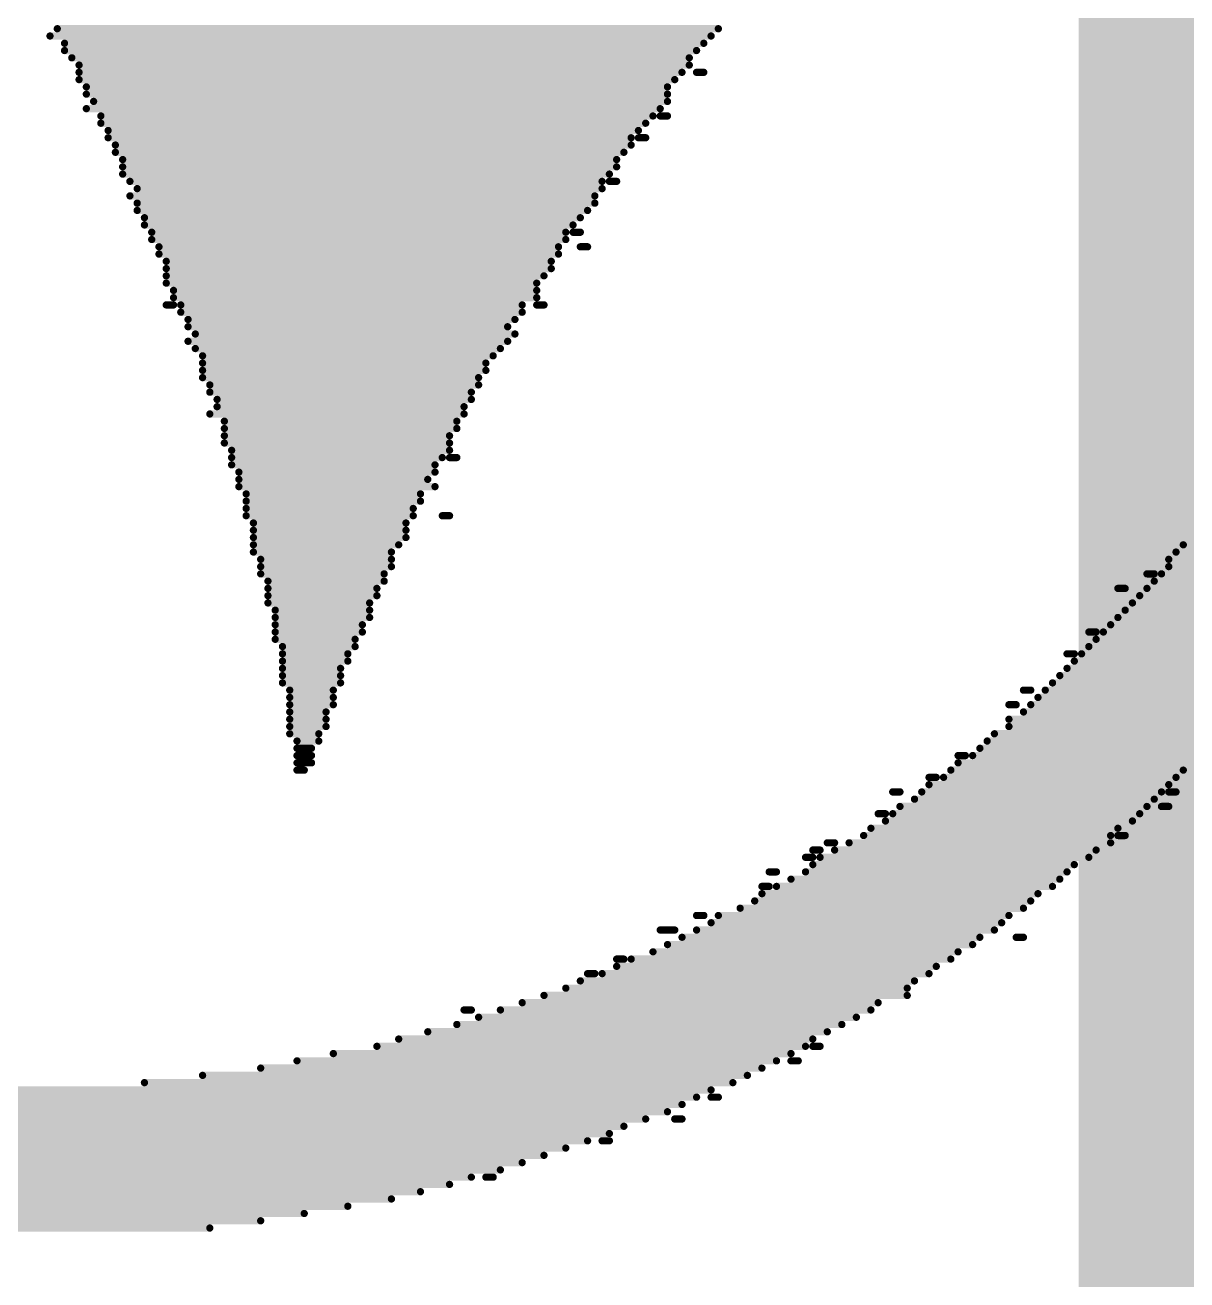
# Model space of a CAD drawing. Header units: inches. Extents: x -5 to 433, y -20 to 71.
# Drawn here: x 20.422 to 24.484, y 48.441 to 52.826 of the extents above; entities that cross this region are included whole.
import ezdxf

# ---------------------------------------------------------------- set-up
doc = ezdxf.new("R2010")
doc.units = ezdxf.units.IN
doc.layers.add('Bottom Overlay', color=54, linetype='Continuous')
doc.layers.add('Top Layer', color=1, linetype='Continuous')

msp = doc.modelspace()

# ---------------------------------------------------------------- hatches: boundary and pattern name
at = {"layer": 'Top Layer'}
for points in [[(24.1554, 38.5064), (29.1842, 38.5064), (29.1842, 54.4576), (24.1554, 54.4576)], [(24.1059, 10.3124), (26.7462, 10.3124), (26.7462, 54.0655), (24.1059, 54.0655)]]:
    msp.add_hatch(color=1, dxfattribs=at).paths.add_polyline_path(points)

# ---------------------------------------------------------------- linework, layer by layer
at = {"layer": 'Bottom Overlay', "const_width": 0.0254}
for points in [[(20.5092, 52.7876), (22.8206, 52.7876)], [(20.5346, 52.813), (22.846, 52.813)], [(20.56, 52.7622), (22.7952, 52.7622)], [(20.56, 52.7368), (22.7698, 52.7368)], [(20.5854, 52.7114), (22.7444, 52.7114)], [(20.6108, 52.686), (22.7444, 52.686)], [(20.6108, 52.6606), (22.719, 52.6606)], [(22.7698, 52.6606), (22.7952, 52.6606)], [(20.6108, 52.6352), (22.6936, 52.6352)], [(20.6362, 52.6098), (22.6682, 52.6098)], [(20.6362, 52.5844), (22.6682, 52.5844)], [(20.6362, 52.5336), (22.6428, 52.5336)], [(20.6616, 52.559), (22.6682, 52.559)], [(20.687, 52.5082), (22.6174, 52.5082)], [(20.687, 52.4828), (22.592, 52.4828)], [(22.6428, 52.5082), (22.6682, 52.5082)], [(20.7124, 52.4574), (22.5666, 52.4574)], [(20.7124, 52.432), (22.5412, 52.432)], [(22.5666, 52.432), (22.592, 52.432)], [(20.7378, 52.4066), (22.5412, 52.4066)], [(20.7378, 52.3812), (22.5158, 52.3812)], [(20.7632, 52.3558), (22.4904, 52.3558)], [(20.7632, 52.3304), (22.4904, 52.3304)], [(20.7632, 52.305), (22.465, 52.305)], [(20.7886, 52.2796), (22.4396, 52.2796)], [(22.465, 52.2796), (22.4904, 52.2796)], [(20.7886, 52.2288), (22.4142, 52.2288)], [(20.814, 52.2542), (22.4396, 52.2542)], [(20.814, 52.2034), (22.4142, 52.2034)], [(20.814, 52.178), (22.3888, 52.178)], [(20.8394, 52.1526), (22.3634, 52.1526)], [(20.8394, 52.1272), (22.338, 52.1272)], [(20.8648, 52.1018), (22.3126, 52.1018)], [(22.338, 52.1018), (22.3634, 52.1018)], [(20.8648, 52.0764), (22.3126, 52.0764)], [(20.8902, 52.051), (22.2872, 52.051)], [(22.3634, 52.051), (22.3888, 52.051)], [(20.8902, 52.0256), (22.2872, 52.0256)], [(20.9156, 52.0002), (22.2618, 52.0002)], [(20.9156, 51.9748), (22.2618, 51.9748)], [(20.9156, 51.9494), (22.2364, 51.9494)], [(20.9156, 51.924), (22.211, 51.924)], [(20.941, 51.8986), (22.211, 51.8986)], [(20.941, 51.8732), (22.211, 51.8732)], [(20.9156, 51.8478), (20.941, 51.8478)], [(20.9664, 51.8478), (22.1602, 51.8478)], [(20.9664, 51.8224), (22.1602, 51.8224)], [(22.211, 51.8478), (22.2364, 51.8478)], [(20.9918, 51.797), (22.1348, 51.797)], [(20.9918, 51.7716), (22.1094, 51.7716)], [(21.0172, 51.7462), (22.1348, 51.7462)], [(20.9918, 51.7208), (22.1094, 51.7208)], [(21.0172, 51.6954), (22.084, 51.6954)], [(21.0426, 51.67), (22.0586, 51.67)], [(21.0426, 51.6446), (22.0332, 51.6446)], [(21.0426, 51.6192), (22.0332, 51.6192)], [(21.0426, 51.5938), (22.0078, 51.5938)], [(21.068, 51.5684), (22.0078, 51.5684)], [(21.068, 51.543), (21.9824, 51.543)], [(21.0934, 51.5176), (21.9824, 51.5176)], [(21.0934, 51.4922), (21.957, 51.4922)], [(21.068, 51.4668), (21.957, 51.4668)], [(21.1188, 51.4414), (21.9316, 51.4414)], [(21.1188, 51.416), (21.9316, 51.416)], [(21.1188, 51.3906), (21.9062, 51.3906)], [(21.1188, 51.3652), (21.9062, 51.3652)], [(21.1442, 51.3398), (21.9062, 51.3398)], [(21.1442, 51.3144), (21.8808, 51.3144)], [(21.9062, 51.3144), (21.9316, 51.3144)], [(21.1442, 51.289), (21.8554, 51.289)], [(21.1696, 51.2636), (21.8554, 51.2636)], [(21.1696, 51.2382), (21.83, 51.2382)], [(21.1696, 51.2128), (21.8554, 51.2128)], [(21.195, 51.1874), (21.8046, 51.1874)], [(21.195, 51.162), (21.8046, 51.162)], [(21.195, 51.1366), (21.7792, 51.1366)], [(21.195, 51.1112), (21.7792, 51.1112)], [(21.2204, 51.0858), (21.7538, 51.0858)], [(21.8808, 51.1112), (21.9062, 51.1112)], [(21.2204, 51.0604), (21.7538, 51.0604)], [(21.2204, 51.035), (21.7538, 51.035)], [(24.497, 51.035), (25.1574, 51.035)], [(21.2204, 51.0096), (21.7284, 51.0096)], [(24.4716, 51.0096), (25.1828, 51.0096)], [(21.2204, 50.9842), (21.703, 50.9842)], [(21.2458, 50.9588), (21.703, 50.9588)], [(24.4208, 50.9588), (25.1066, 50.9588)], [(24.4462, 50.9842), (25.132, 50.9842)], [(21.2458, 50.9334), (21.703, 50.9334)], [(21.2458, 50.908), (21.6776, 50.908)], [(24.3446, 50.908), (24.37, 50.908)], [(24.3954, 50.908), (25.0812, 50.908)], [(24.4208, 50.9334), (25.0812, 50.9334)], [(21.2712, 50.8826), (21.6776, 50.8826)], [(21.2712, 50.8572), (21.6522, 50.8572)], [(24.243, 50.8572), (24.2684, 50.8572)], [(24.3446, 50.8572), (25.0304, 50.8572)], [(24.37, 50.8826), (25.0558, 50.8826)], [(21.2712, 50.8318), (21.6522, 50.8318)], [(24.3192, 50.8318), (25.005, 50.8318)], [(21.2712, 50.8064), (21.6268, 50.8064)], [(21.2966, 50.781), (21.6268, 50.781)], [(24.2684, 50.781), (24.9796, 50.781)], [(24.2938, 50.8064), (24.9796, 50.8064)], [(21.2966, 50.7556), (21.6268, 50.7556)], [(21.2966, 50.7302), (21.6014, 50.7302)], [(24.2176, 50.7302), (24.9288, 50.7302)], [(24.243, 50.7556), (24.9542, 50.7556)], [(21.2966, 50.7048), (21.6014, 50.7048)], [(21.2966, 50.6794), (21.576, 50.6794)], [(24.1414, 50.7048), (24.1668, 50.7048)], [(24.1668, 50.6794), (24.878, 50.6794)], [(24.1922, 50.7048), (24.9034, 50.7048)], [(21.322, 50.654), (21.576, 50.654)], [(24.1414, 50.654), (24.878, 50.654)], [(21.322, 50.6286), (21.5506, 50.6286)], [(21.322, 50.6032), (21.5506, 50.6032)], [(24.0652, 50.6286), (24.0906, 50.6286)], [(24.0906, 50.6032), (24.8272, 50.6032)], [(24.116, 50.6286), (24.8526, 50.6286)], [(21.322, 50.5778), (21.5252, 50.5778)], [(21.322, 50.5524), (21.5252, 50.5524)], [(24.0398, 50.5524), (24.8018, 50.5524)], [(24.0652, 50.5778), (24.8018, 50.5778)], [(21.322, 50.527), (21.5252, 50.527)], [(24.0144, 50.527), (24.7764, 50.527)], [(21.3474, 50.5016), (21.4998, 50.5016)], [(21.3474, 50.4762), (21.4998, 50.4762)], [(23.9128, 50.5016), (23.9382, 50.5016)], [(23.9636, 50.4762), (24.751, 50.4762)], [(23.989, 50.5016), (24.751, 50.5016)], [(21.3474, 50.4508), (21.4998, 50.4508)], [(21.3474, 50.4254), (21.4744, 50.4254)], [(23.862, 50.4508), (23.8874, 50.4508)], [(23.9128, 50.4254), (24.6748, 50.4254)], [(23.9382, 50.4508), (24.7002, 50.4508)], [(21.3474, 50.4), (21.4744, 50.4)], [(21.3474, 50.3746), (21.4744, 50.3746)], [(23.862, 50.4), (24.6494, 50.4)], [(23.862, 50.3746), (24.624, 50.3746)], [(21.3474, 50.3492), (21.449, 50.3492)], [(23.8112, 50.3492), (24.5986, 50.3492)], [(21.3728, 50.3238), (21.449, 50.3238)], [(21.3728, 50.2984), (21.4236, 50.2984)], [(23.7604, 50.2984), (24.5478, 50.2984)], [(23.7858, 50.3238), (24.5732, 50.3238)], [(21.3728, 50.273), (21.4236, 50.273)], [(21.3728, 50.2476), (21.4236, 50.2476)], [(23.6842, 50.273), (23.7096, 50.273)], [(23.6842, 50.2476), (24.497, 50.2476)], [(23.735, 50.273), (24.5224, 50.273)], [(21.3728, 50.2222), (21.3982, 50.2222)], [(23.5826, 50.1968), (23.608, 50.1968)], [(23.6334, 50.1968), (24.4462, 50.1968)], [(23.6588, 50.2222), (24.4716, 50.2222)], [(23.5826, 50.1714), (24.4208, 50.1714)], [(23.4556, 50.146), (23.481, 50.146)], [(23.5318, 50.1206), (24.37, 50.1206)], [(23.5572, 50.146), (24.3954, 50.146)], [(24.4208, 50.146), (24.4462, 50.146)], [(23.4048, 50.0698), (23.4302, 50.0698)], [(23.4556, 50.0698), (24.3192, 50.0698)], [(23.481, 50.0952), (24.3446, 50.0952)], [(24.3954, 50.0952), (24.4208, 50.0952)], [(23.4302, 50.0444), (24.2938, 50.0444)], [(23.354, 49.9936), (24.2176, 49.9936)], [(23.3794, 50.019), (24.243, 50.019)], [(24.243, 49.9936), (24.2684, 49.9936)], [(23.1762, 49.9428), (23.2016, 49.9428)], [(23.227, 49.9682), (23.2524, 49.9682)], [(23.2524, 49.9428), (24.1668, 49.9428)], [(23.3032, 49.9682), (24.2176, 49.9682)], [(23.1508, 49.9174), (23.1762, 49.9174)], [(23.1762, 49.892), (24.0906, 49.892)], [(23.2016, 49.9174), (24.1414, 49.9174)], [(23.0238, 49.8666), (23.0492, 49.8666)], [(23.1508, 49.8666), (24.0652, 49.8666)], [(22.9984, 49.8158), (23.0238, 49.8158)], [(23.0492, 49.8158), (24.0144, 49.8158)], [(23.1, 49.8412), (24.0398, 49.8412)], [(22.973, 49.765), (23.9382, 49.765)], [(22.9984, 49.7904), (23.9636, 49.7904)], [(22.7698, 49.7142), (22.7952, 49.7142)], [(22.846, 49.7142), (23.862, 49.7142)], [(22.9222, 49.7396), (23.9128, 49.7396)], [(22.8206, 49.6888), (23.8366, 49.6888)], [(22.6428, 49.6634), (22.6936, 49.6634)], [(22.719, 49.638), (23.7604, 49.638)], [(22.7698, 49.6634), (23.8112, 49.6634)], [(23.8874, 49.638), (23.9128, 49.638)], [(22.6174, 49.5872), (23.6842, 49.5872)], [(22.6682, 49.6126), (23.735, 49.6126)], [(22.4904, 49.5618), (22.5158, 49.5618)], [(22.5412, 49.5618), (23.6588, 49.5618)], [(22.3888, 49.511), (22.4142, 49.511)], [(22.4396, 49.511), (23.5826, 49.511)], [(22.4904, 49.5364), (23.608, 49.5364)], [(22.3126, 49.4602), (23.5064, 49.4602)], [(22.3634, 49.4856), (23.5318, 49.4856)], [(22.1602, 49.4094), (23.4048, 49.4094)], [(22.2364, 49.4348), (23.5064, 49.4348)], [(21.957, 49.384), (21.9824, 49.384)], [(22.084, 49.384), (23.3794, 49.384)], [(21.9316, 49.3332), (23.2778, 49.3332)], [(22.0078, 49.3586), (23.3286, 49.3586)], [(21.7284, 49.2824), (23.1762, 49.2824)], [(21.83, 49.3078), (23.227, 49.3078)], [(21.4998, 49.2316), (23.1, 49.2316)], [(21.6522, 49.257), (23.1508, 49.257)], [(23.1762, 49.257), (23.2016, 49.257)], [(21.3728, 49.2062), (23.0492, 49.2062)], [(23.1, 49.2062), (23.1254, 49.2062)], [(21.0426, 49.1554), (22.9476, 49.1554)], [(21.2458, 49.1808), (22.9984, 49.1808)], [(18.02, 49.1046), (22.8206, 49.1046)], [(20.8394, 49.13), (22.8968, 49.13)], [(18.0454, 49.0792), (22.7698, 49.0792)], [(22.8206, 49.0792), (22.846, 49.0792)], [(18.1216, 49.0538), (22.719, 49.0538)], [(18.1978, 49.0284), (22.6682, 49.0284)], [(18.2486, 49.003), (22.592, 49.003)], [(18.2994, 48.9776), (22.5158, 48.9776)], [(22.6936, 49.003), (22.719, 49.003)], [(18.3756, 48.9522), (22.465, 48.9522)], [(18.4264, 48.9268), (22.3888, 48.9268)], [(22.4396, 48.9268), (22.465, 48.9268)], [(18.528, 48.9014), (22.3126, 48.9014)], [(18.6042, 48.876), (22.2364, 48.876)], [(18.6804, 48.8506), (22.1602, 48.8506)], [(18.7566, 48.8252), (22.084, 48.8252)], [(18.8582, 48.7998), (21.9824, 48.7998)], [(22.0332, 48.7998), (22.0586, 48.7998)], [(18.9344, 48.7744), (21.9062, 48.7744)], [(19.036, 48.749), (21.8046, 48.749)], [(19.163, 48.7236), (21.703, 48.7236)], [(19.29, 48.6982), (21.5506, 48.6982)], [(19.4424, 48.6728), (21.3982, 48.6728)], [(19.5948, 48.6474), (21.2458, 48.6474)], [(19.7472, 48.622), (21.068, 48.622)]]:
    msp.add_lwpolyline(points, dxfattribs=at)
at = {"layer": 'Bottom Overlay', "const_width": 0.0127}
for points in [[(20.5029, 52.7876, 1), (20.5156, 52.7876, 1)], [(20.5283, 52.813, 1), (20.541, 52.813, 1)], [(22.8143, 52.7876, 1), (22.827, 52.7876, 1)], [(22.8397, 52.813, 1), (22.8524, 52.813, 1)], [(20.5537, 52.7622, 1), (20.5664, 52.7622, 1)], [(22.7889, 52.7622, 1), (22.8016, 52.7622, 1)], [(20.5537, 52.7368, 1), (20.5664, 52.7368, 1)], [(20.5791, 52.7114, 1), (20.5918, 52.7114, 1)], [(22.7381, 52.7114, 1), (22.7508, 52.7114, 1)], [(22.7635, 52.7368, 1), (22.7762, 52.7368, 1)], [(20.6045, 52.686, 1), (20.6172, 52.686, 1)], [(20.6045, 52.6606, 1), (20.6172, 52.6606, 1)], [(22.7127, 52.6606, 1), (22.7254, 52.6606, 1)], [(22.7381, 52.686, 1), (22.7508, 52.686, 1)], [(22.7635, 52.6606, 1), (22.7762, 52.6606, 1)], [(22.7889, 52.6606, 1), (22.8016, 52.6606, 1)], [(20.6045, 52.6352, 1), (20.6172, 52.6352, 1)], [(20.6299, 52.6098, 1), (20.6426, 52.6098, 1)], [(22.6619, 52.6098, 1), (22.6746, 52.6098, 1)], [(22.6873, 52.6352, 1), (22.7, 52.6352, 1)], [(20.6299, 52.5844, 1), (20.6426, 52.5844, 1)], [(22.6619, 52.5844, 1), (22.6746, 52.5844, 1)], [(20.6299, 52.5336, 1), (20.6426, 52.5336, 1)], [(20.6553, 52.559, 1), (20.668, 52.559, 1)], [(22.6365, 52.5336, 1), (22.6492, 52.5336, 1)], [(22.6619, 52.559, 1), (22.6746, 52.559, 1)], [(20.6807, 52.5082, 1), (20.6934, 52.5082, 1)], [(20.6807, 52.4828, 1), (20.6934, 52.4828, 1)], [(22.5857, 52.4828, 1), (22.5984, 52.4828, 1)], [(22.6111, 52.5082, 1), (22.6238, 52.5082, 1)], [(22.6365, 52.5082, 1), (22.6492, 52.5082, 1)], [(22.6619, 52.5082, 1), (22.6746, 52.5082, 1)], [(20.7061, 52.4574, 1), (20.7188, 52.4574, 1)], [(20.7061, 52.432, 1), (20.7188, 52.432, 1)], [(22.5349, 52.432, 1), (22.5476, 52.432, 1)], [(22.5603, 52.4574, 1), (22.573, 52.4574, 1)], [(22.5603, 52.432, 1), (22.573, 52.432, 1)], [(22.5857, 52.432, 1), (22.5984, 52.432, 1)], [(20.7315, 52.4066, 1), (20.7442, 52.4066, 1)], [(22.5349, 52.4066, 1), (22.5476, 52.4066, 1)], [(20.7315, 52.3812, 1), (20.7442, 52.3812, 1)], [(20.7569, 52.3558, 1), (20.7696, 52.3558, 1)], [(22.4841, 52.3558, 1), (22.4968, 52.3558, 1)], [(22.5095, 52.3812, 1), (22.5222, 52.3812, 1)], [(20.7569, 52.3304, 1), (20.7696, 52.3304, 1)], [(20.7569, 52.305, 1), (20.7696, 52.305, 1)], [(22.4587, 52.305, 1), (22.4714, 52.305, 1)], [(22.4841, 52.3304, 1), (22.4968, 52.3304, 1)], [(20.7823, 52.2796, 1), (20.795, 52.2796, 1)], [(22.4333, 52.2796, 1), (22.446, 52.2796, 1)], [(22.4587, 52.2796, 1), (22.4714, 52.2796, 1)], [(22.4841, 52.2796, 1), (22.4968, 52.2796, 1)], [(20.7823, 52.2288, 1), (20.795, 52.2288, 1)], [(20.8077, 52.2542, 1), (20.8204, 52.2542, 1)], [(22.4079, 52.2288, 1), (22.4206, 52.2288, 1)], [(22.4333, 52.2542, 1), (22.446, 52.2542, 1)], [(20.8077, 52.2034, 1), (20.8204, 52.2034, 1)], [(20.8077, 52.178, 1), (20.8204, 52.178, 1)], [(22.3825, 52.178, 1), (22.3952, 52.178, 1)], [(22.4079, 52.2034, 1), (22.4206, 52.2034, 1)], [(20.8331, 52.1526, 1), (20.8458, 52.1526, 1)], [(20.8331, 52.1272, 1), (20.8458, 52.1272, 1)], [(22.3317, 52.1272, 1), (22.3444, 52.1272, 1)], [(22.3571, 52.1526, 1), (22.3698, 52.1526, 1)], [(20.8585, 52.1018, 1), (20.8712, 52.1018, 1)], [(22.3063, 52.1018, 1), (22.319, 52.1018, 1)], [(22.3317, 52.1018, 1), (22.3444, 52.1018, 1)], [(22.3571, 52.1018, 1), (22.3698, 52.1018, 1)], [(20.8585, 52.0764, 1), (20.8712, 52.0764, 1)], [(20.8839, 52.051, 1), (20.8966, 52.051, 1)], [(22.2809, 52.051, 1), (22.2936, 52.051, 1)], [(22.3063, 52.0764, 1), (22.319, 52.0764, 1)], [(22.3571, 52.051, 1), (22.3698, 52.051, 1)], [(22.3825, 52.051, 1), (22.3952, 52.051, 1)], [(20.8839, 52.0256, 1), (20.8966, 52.0256, 1)], [(20.9093, 52.0002, 1), (20.922, 52.0002, 1)], [(22.2555, 52.0002, 1), (22.2682, 52.0002, 1)], [(22.2809, 52.0256, 1), (22.2936, 52.0256, 1)], [(20.9093, 51.9748, 1), (20.922, 51.9748, 1)], [(20.9093, 51.9494, 1), (20.922, 51.9494, 1)], [(22.2301, 51.9494, 1), (22.2428, 51.9494, 1)], [(22.2555, 51.9748, 1), (22.2682, 51.9748, 1)], [(20.9093, 51.924, 1), (20.922, 51.924, 1)], [(22.2047, 51.924, 1), (22.2174, 51.924, 1)], [(20.9347, 51.8986, 1), (20.9474, 51.8986, 1)], [(20.9347, 51.8732, 1), (20.9474, 51.8732, 1)], [(22.2047, 51.8986, 1), (22.2174, 51.8986, 1)], [(22.2047, 51.8732, 1), (22.2174, 51.8732, 1)], [(20.9093, 51.8478, 1), (20.922, 51.8478, 1)], [(20.9347, 51.8478, 1), (20.9474, 51.8478, 1)], [(20.9601, 51.8478, 1), (20.9728, 51.8478, 1)], [(20.9601, 51.8224, 1), (20.9728, 51.8224, 1)], [(22.1539, 51.8478, 1), (22.1666, 51.8478, 1)], [(22.1539, 51.8224, 1), (22.1666, 51.8224, 1)], [(22.2047, 51.8478, 1), (22.2174, 51.8478, 1)], [(22.2301, 51.8478, 1), (22.2428, 51.8478, 1)], [(20.9855, 51.797, 1), (20.9982, 51.797, 1)], [(22.1285, 51.797, 1), (22.1412, 51.797, 1)], [(20.9855, 51.7716, 1), (20.9982, 51.7716, 1)], [(21.0109, 51.7462, 1), (21.0236, 51.7462, 1)], [(22.1031, 51.7716, 1), (22.1158, 51.7716, 1)], [(22.1285, 51.7462, 1), (22.1412, 51.7462, 1)], [(20.9855, 51.7208, 1), (20.9982, 51.7208, 1)], [(21.0109, 51.6954, 1), (21.0236, 51.6954, 1)], [(22.0777, 51.6954, 1), (22.0904, 51.6954, 1)], [(22.1031, 51.7208, 1), (22.1158, 51.7208, 1)], [(21.0363, 51.67, 1), (21.049, 51.67, 1)], [(21.0363, 51.6446, 1), (21.049, 51.6446, 1)], [(22.0269, 51.6446, 1), (22.0396, 51.6446, 1)], [(22.0523, 51.67, 1), (22.065, 51.67, 1)], [(21.0363, 51.6192, 1), (21.049, 51.6192, 1)], [(22.0269, 51.6192, 1), (22.0396, 51.6192, 1)], [(21.0363, 51.5938, 1), (21.049, 51.5938, 1)], [(21.0617, 51.5684, 1), (21.0744, 51.5684, 1)], [(22.0015, 51.5938, 1), (22.0142, 51.5938, 1)], [(22.0015, 51.5684, 1), (22.0142, 51.5684, 1)], [(21.0617, 51.543, 1), (21.0744, 51.543, 1)], [(21.0871, 51.5176, 1), (21.0998, 51.5176, 1)], [(21.9761, 51.543, 1), (21.9888, 51.543, 1)], [(21.9761, 51.5176, 1), (21.9888, 51.5176, 1)], [(21.0871, 51.4922, 1), (21.0998, 51.4922, 1)], [(21.9507, 51.4922, 1), (21.9634, 51.4922, 1)], [(21.0617, 51.4668, 1), (21.0744, 51.4668, 1)], [(21.1125, 51.4414, 1), (21.1252, 51.4414, 1)], [(21.9253, 51.4414, 1), (21.938, 51.4414, 1)], [(21.9507, 51.4668, 1), (21.9634, 51.4668, 1)], [(21.1125, 51.416, 1), (21.1252, 51.416, 1)], [(21.1125, 51.3906, 1), (21.1252, 51.3906, 1)], [(21.8999, 51.3906, 1), (21.9126, 51.3906, 1)], [(21.9253, 51.416, 1), (21.938, 51.416, 1)], [(21.1125, 51.3652, 1), (21.1252, 51.3652, 1)], [(21.1379, 51.3398, 1), (21.1506, 51.3398, 1)], [(21.8999, 51.3652, 1), (21.9126, 51.3652, 1)], [(21.8999, 51.3398, 1), (21.9126, 51.3398, 1)], [(21.1379, 51.3144, 1), (21.1506, 51.3144, 1)], [(21.8745, 51.3144, 1), (21.8872, 51.3144, 1)], [(21.8999, 51.3144, 1), (21.9126, 51.3144, 1)], [(21.9253, 51.3144, 1), (21.938, 51.3144, 1)], [(21.1379, 51.289, 1), (21.1506, 51.289, 1)], [(21.1633, 51.2636, 1), (21.176, 51.2636, 1)], [(21.8491, 51.289, 1), (21.8618, 51.289, 1)], [(21.8491, 51.2636, 1), (21.8618, 51.2636, 1)], [(21.1633, 51.2382, 1), (21.176, 51.2382, 1)], [(21.1633, 51.2128, 1), (21.176, 51.2128, 1)], [(21.8237, 51.2382, 1), (21.8364, 51.2382, 1)], [(21.8491, 51.2128, 1), (21.8618, 51.2128, 1)], [(21.1887, 51.1874, 1), (21.2014, 51.1874, 1)], [(21.1887, 51.162, 1), (21.2014, 51.162, 1)], [(21.7983, 51.1874, 1), (21.811, 51.1874, 1)], [(21.7983, 51.162, 1), (21.811, 51.162, 1)], [(21.1887, 51.1366, 1), (21.2014, 51.1366, 1)], [(21.7729, 51.1366, 1), (21.7856, 51.1366, 1)], [(21.1887, 51.1112, 1), (21.2014, 51.1112, 1)], [(21.2141, 51.0858, 1), (21.2268, 51.0858, 1)], [(21.7475, 51.0858, 1), (21.7602, 51.0858, 1)], [(21.7729, 51.1112, 1), (21.7856, 51.1112, 1)], [(21.8745, 51.1112, 1), (21.8872, 51.1112, 1)], [(21.8999, 51.1112, 1), (21.9126, 51.1112, 1)], [(21.2141, 51.0604, 1), (21.2268, 51.0604, 1)], [(21.2141, 51.035, 1), (21.2268, 51.035, 1)], [(21.7475, 51.0604, 1), (21.7602, 51.0604, 1)], [(21.7475, 51.035, 1), (21.7602, 51.035, 1)], [(21.2141, 51.0096, 1), (21.2268, 51.0096, 1)], [(21.7221, 51.0096, 1), (21.7348, 51.0096, 1)], [(24.4653, 51.0096, 1), (24.478, 51.0096, 1)], [(21.2141, 50.9842, 1), (21.2268, 50.9842, 1)], [(21.2395, 50.9588, 1), (21.2522, 50.9588, 1)], [(21.6967, 50.9842, 1), (21.7094, 50.9842, 1)], [(21.6967, 50.9588, 1), (21.7094, 50.9588, 1)], [(24.4145, 50.9588, 1), (24.4272, 50.9588, 1)], [(24.4399, 50.9842, 1), (24.4526, 50.9842, 1)], [(21.2395, 50.9334, 1), (21.2522, 50.9334, 1)], [(21.2395, 50.908, 1), (21.2522, 50.908, 1)], [(21.6713, 50.908, 1), (21.684, 50.908, 1)], [(21.6967, 50.9334, 1), (21.7094, 50.9334, 1)], [(24.3383, 50.908, 1), (24.351, 50.908, 1)], [(24.3637, 50.908, 1), (24.3764, 50.908, 1)], [(24.3891, 50.908, 1), (24.4018, 50.908, 1)], [(24.4145, 50.9334, 1), (24.4272, 50.9334, 1)], [(21.2649, 50.8826, 1), (21.2776, 50.8826, 1)], [(21.2649, 50.8572, 1), (21.2776, 50.8572, 1)], [(21.6459, 50.8572, 1), (21.6586, 50.8572, 1)], [(21.6713, 50.8826, 1), (21.684, 50.8826, 1)], [(24.2367, 50.8572, 1), (24.2494, 50.8572, 1)], [(24.2621, 50.8572, 1), (24.2748, 50.8572, 1)], [(24.3383, 50.8572, 1), (24.351, 50.8572, 1)], [(24.3637, 50.8826, 1), (24.3764, 50.8826, 1)], [(21.2649, 50.8318, 1), (21.2776, 50.8318, 1)], [(21.6459, 50.8318, 1), (21.6586, 50.8318, 1)], [(24.3129, 50.8318, 1), (24.3256, 50.8318, 1)], [(21.2649, 50.8064, 1), (21.2776, 50.8064, 1)], [(21.2903, 50.781, 1), (21.303, 50.781, 1)], [(21.6205, 50.8064, 1), (21.6332, 50.8064, 1)], [(21.6205, 50.781, 1), (21.6332, 50.781, 1)], [(24.2621, 50.781, 1), (24.2748, 50.781, 1)], [(24.2875, 50.8064, 1), (24.3002, 50.8064, 1)], [(21.2903, 50.7556, 1), (21.303, 50.7556, 1)], [(21.2903, 50.7302, 1), (21.303, 50.7302, 1)], [(21.5951, 50.7302, 1), (21.6078, 50.7302, 1)], [(21.6205, 50.7556, 1), (21.6332, 50.7556, 1)], [(24.2113, 50.7302, 1), (24.224, 50.7302, 1)], [(24.2367, 50.7556, 1), (24.2494, 50.7556, 1)], [(21.2903, 50.7048, 1), (21.303, 50.7048, 1)], [(21.2903, 50.6794, 1), (21.303, 50.6794, 1)], [(21.5697, 50.6794, 1), (21.5824, 50.6794, 1)], [(21.5951, 50.7048, 1), (21.6078, 50.7048, 1)], [(24.1351, 50.7048, 1), (24.1478, 50.7048, 1)], [(24.1605, 50.7048, 1), (24.1732, 50.7048, 1)], [(24.1605, 50.6794, 1), (24.1732, 50.6794, 1)], [(24.1859, 50.7048, 1), (24.1986, 50.7048, 1)], [(21.3157, 50.654, 1), (21.3284, 50.654, 1)], [(21.5697, 50.654, 1), (21.5824, 50.654, 1)], [(24.1351, 50.654, 1), (24.1478, 50.654, 1)], [(21.3157, 50.6286, 1), (21.3284, 50.6286, 1)], [(21.3157, 50.6032, 1), (21.3284, 50.6032, 1)], [(21.5443, 50.6286, 1), (21.557, 50.6286, 1)], [(21.5443, 50.6032, 1), (21.557, 50.6032, 1)], [(24.0589, 50.6286, 1), (24.0716, 50.6286, 1)], [(24.0843, 50.6286, 1), (24.097, 50.6286, 1)], [(24.0843, 50.6032, 1), (24.097, 50.6032, 1)], [(24.1097, 50.6286, 1), (24.1224, 50.6286, 1)], [(21.3157, 50.5778, 1), (21.3284, 50.5778, 1)], [(21.3157, 50.5524, 1), (21.3284, 50.5524, 1)], [(21.5189, 50.5778, 1), (21.5316, 50.5778, 1)], [(21.5189, 50.5524, 1), (21.5316, 50.5524, 1)], [(24.0335, 50.5524, 1), (24.0462, 50.5524, 1)], [(24.0589, 50.5778, 1), (24.0716, 50.5778, 1)], [(21.3157, 50.527, 1), (21.3284, 50.527, 1)], [(21.5189, 50.527, 1), (21.5316, 50.527, 1)], [(24.0081, 50.527, 1), (24.0208, 50.527, 1)], [(21.3411, 50.5016, 1), (21.3538, 50.5016, 1)], [(21.3411, 50.4762, 1), (21.3538, 50.4762, 1)], [(21.4935, 50.5016, 1), (21.5062, 50.5016, 1)], [(21.4935, 50.4762, 1), (21.5062, 50.4762, 1)], [(23.9065, 50.5016, 1), (23.9192, 50.5016, 1)], [(23.9319, 50.5016, 1), (23.9446, 50.5016, 1)], [(23.9573, 50.4762, 1), (23.97, 50.4762, 1)], [(23.9827, 50.5016, 1), (23.9954, 50.5016, 1)], [(21.3411, 50.4508, 1), (21.3538, 50.4508, 1)], [(21.3411, 50.4254, 1), (21.3538, 50.4254, 1)], [(21.4681, 50.4254, 1), (21.4808, 50.4254, 1)], [(21.4935, 50.4508, 1), (21.5062, 50.4508, 1)], [(23.8557, 50.4508, 1), (23.8684, 50.4508, 1)], [(23.8811, 50.4508, 1), (23.8938, 50.4508, 1)], [(23.9065, 50.4254, 1), (23.9192, 50.4254, 1)], [(23.9319, 50.4508, 1), (23.9446, 50.4508, 1)], [(21.3411, 50.4, 1), (21.3538, 50.4, 1)], [(21.3411, 50.3746, 1), (21.3538, 50.3746, 1)], [(21.4681, 50.4, 1), (21.4808, 50.4, 1)], [(21.4681, 50.3746, 1), (21.4808, 50.3746, 1)], [(23.8557, 50.4, 1), (23.8684, 50.4, 1)], [(23.8557, 50.3746, 1), (23.8684, 50.3746, 1)], [(21.3411, 50.3492, 1), (21.3538, 50.3492, 1)], [(21.4427, 50.3492, 1), (21.4554, 50.3492, 1)], [(23.8049, 50.3492, 1), (23.8176, 50.3492, 1)], [(21.3665, 50.3238, 1), (21.3792, 50.3238, 1)], [(21.3665, 50.2984, 1), (21.3792, 50.2984, 1)], [(21.4173, 50.2984, 1), (21.43, 50.2984, 1)], [(21.4427, 50.3238, 1), (21.4554, 50.3238, 1)], [(23.7541, 50.2984, 1), (23.7668, 50.2984, 1)], [(23.7795, 50.3238, 1), (23.7922, 50.3238, 1)], [(21.3665, 50.273, 1), (21.3792, 50.273, 1)], [(21.3665, 50.2476, 1), (21.3792, 50.2476, 1)], [(21.4173, 50.273, 1), (21.43, 50.273, 1)], [(21.4173, 50.2476, 1), (21.43, 50.2476, 1)], [(23.6779, 50.273, 1), (23.6906, 50.273, 1)], [(23.6779, 50.2476, 1), (23.6906, 50.2476, 1)], [(23.7033, 50.273, 1), (23.716, 50.273, 1)], [(23.7287, 50.273, 1), (23.7414, 50.273, 1)], [(21.3665, 50.2222, 1), (21.3792, 50.2222, 1)], [(21.3919, 50.2222, 1), (21.4046, 50.2222, 1)], [(23.5763, 50.1968, 1), (23.589, 50.1968, 1)], [(23.6017, 50.1968, 1), (23.6144, 50.1968, 1)], [(23.6271, 50.1968, 1), (23.6398, 50.1968, 1)], [(23.6525, 50.2222, 1), (23.6652, 50.2222, 1)], [(24.4399, 50.1968, 1), (24.4526, 50.1968, 1)], [(24.4653, 50.2222, 1), (24.478, 50.2222, 1)], [(23.5763, 50.1714, 1), (23.589, 50.1714, 1)], [(24.4145, 50.1714, 1), (24.4272, 50.1714, 1)], [(23.4493, 50.146, 1), (23.462, 50.146, 1)], [(23.4747, 50.146, 1), (23.4874, 50.146, 1)], [(23.5255, 50.1206, 1), (23.5382, 50.1206, 1)], [(23.5509, 50.146, 1), (23.5636, 50.146, 1)], [(24.3637, 50.1206, 1), (24.3764, 50.1206, 1)], [(24.3891, 50.146, 1), (24.4018, 50.146, 1)], [(24.4145, 50.146, 1), (24.4272, 50.146, 1)], [(24.4399, 50.146, 1), (24.4526, 50.146, 1)], [(23.3985, 50.0698, 1), (23.4112, 50.0698, 1)], [(23.4239, 50.0698, 1), (23.4366, 50.0698, 1)], [(23.4493, 50.0698, 1), (23.462, 50.0698, 1)], [(23.4747, 50.0952, 1), (23.4874, 50.0952, 1)], [(24.3129, 50.0698, 1), (24.3256, 50.0698, 1)], [(24.3383, 50.0952, 1), (24.351, 50.0952, 1)], [(24.3891, 50.0952, 1), (24.4018, 50.0952, 1)], [(24.4145, 50.0952, 1), (24.4272, 50.0952, 1)], [(23.4239, 50.0444, 1), (23.4366, 50.0444, 1)], [(24.2875, 50.0444, 1), (24.3002, 50.0444, 1)], [(23.3477, 49.9936, 1), (23.3604, 49.9936, 1)], [(23.3731, 50.019, 1), (23.3858, 50.019, 1)], [(24.2113, 49.9936, 1), (24.224, 49.9936, 1)], [(24.2367, 50.019, 1), (24.2494, 50.019, 1)], [(24.2367, 49.9936, 1), (24.2494, 49.9936, 1)], [(24.2621, 49.9936, 1), (24.2748, 49.9936, 1)], [(23.1699, 49.9428, 1), (23.1826, 49.9428, 1)], [(23.1953, 49.9428, 1), (23.208, 49.9428, 1)], [(23.2207, 49.9682, 1), (23.2334, 49.9682, 1)], [(23.2461, 49.9682, 1), (23.2588, 49.9682, 1)], [(23.2461, 49.9428, 1), (23.2588, 49.9428, 1)], [(23.2969, 49.9682, 1), (23.3096, 49.9682, 1)], [(24.1605, 49.9428, 1), (24.1732, 49.9428, 1)], [(24.2113, 49.9682, 1), (24.224, 49.9682, 1)], [(23.1445, 49.9174, 1), (23.1572, 49.9174, 1)], [(23.1699, 49.9174, 1), (23.1826, 49.9174, 1)], [(23.1699, 49.892, 1), (23.1826, 49.892, 1)], [(23.1953, 49.9174, 1), (23.208, 49.9174, 1)], [(24.0843, 49.892, 1), (24.097, 49.892, 1)], [(24.1351, 49.9174, 1), (24.1478, 49.9174, 1)], [(23.0175, 49.8666, 1), (23.0302, 49.8666, 1)], [(23.0429, 49.8666, 1), (23.0556, 49.8666, 1)], [(23.1445, 49.8666, 1), (23.1572, 49.8666, 1)], [(24.0589, 49.8666, 1), (24.0716, 49.8666, 1)], [(22.9921, 49.8158, 1), (23.0048, 49.8158, 1)], [(23.0175, 49.8158, 1), (23.0302, 49.8158, 1)], [(23.0429, 49.8158, 1), (23.0556, 49.8158, 1)], [(23.0937, 49.8412, 1), (23.1064, 49.8412, 1)], [(24.0081, 49.8158, 1), (24.0208, 49.8158, 1)], [(24.0335, 49.8412, 1), (24.0462, 49.8412, 1)], [(22.9667, 49.765, 1), (22.9794, 49.765, 1)], [(22.9921, 49.7904, 1), (23.0048, 49.7904, 1)], [(23.9319, 49.765, 1), (23.9446, 49.765, 1)], [(23.9573, 49.7904, 1), (23.97, 49.7904, 1)], [(22.7635, 49.7142, 1), (22.7762, 49.7142, 1)], [(22.7889, 49.7142, 1), (22.8016, 49.7142, 1)], [(22.8397, 49.7142, 1), (22.8524, 49.7142, 1)], [(22.9159, 49.7396, 1), (22.9286, 49.7396, 1)], [(23.8557, 49.7142, 1), (23.8684, 49.7142, 1)], [(23.9065, 49.7396, 1), (23.9192, 49.7396, 1)], [(22.8143, 49.6888, 1), (22.827, 49.6888, 1)], [(23.8303, 49.6888, 1), (23.843, 49.6888, 1)], [(22.6365, 49.6634, 1), (22.6492, 49.6634, 1)], [(22.6873, 49.6634, 1), (22.7, 49.6634, 1)], [(22.7127, 49.638, 1), (22.7254, 49.638, 1)], [(22.7635, 49.6634, 1), (22.7762, 49.6634, 1)], [(23.7541, 49.638, 1), (23.7668, 49.638, 1)], [(23.8049, 49.6634, 1), (23.8176, 49.6634, 1)], [(23.8811, 49.638, 1), (23.8938, 49.638, 1)], [(23.9065, 49.638, 1), (23.9192, 49.638, 1)], [(22.6111, 49.5872, 1), (22.6238, 49.5872, 1)], [(22.6619, 49.6126, 1), (22.6746, 49.6126, 1)], [(23.6779, 49.5872, 1), (23.6906, 49.5872, 1)], [(23.7287, 49.6126, 1), (23.7414, 49.6126, 1)], [(22.4841, 49.5618, 1), (22.4968, 49.5618, 1)], [(22.5095, 49.5618, 1), (22.5222, 49.5618, 1)], [(22.5349, 49.5618, 1), (22.5476, 49.5618, 1)], [(23.6525, 49.5618, 1), (23.6652, 49.5618, 1)], [(22.3825, 49.511, 1), (22.3952, 49.511, 1)], [(22.4079, 49.511, 1), (22.4206, 49.511, 1)], [(22.4333, 49.511, 1), (22.446, 49.511, 1)], [(22.4841, 49.5364, 1), (22.4968, 49.5364, 1)], [(23.5763, 49.511, 1), (23.589, 49.511, 1)], [(23.6017, 49.5364, 1), (23.6144, 49.5364, 1)], [(22.3063, 49.4602, 1), (22.319, 49.4602, 1)], [(22.3571, 49.4856, 1), (22.3698, 49.4856, 1)], [(23.5001, 49.4602, 1), (23.5128, 49.4602, 1)], [(23.5255, 49.4856, 1), (23.5382, 49.4856, 1)], [(22.1539, 49.4094, 1), (22.1666, 49.4094, 1)], [(22.2301, 49.4348, 1), (22.2428, 49.4348, 1)], [(23.3985, 49.4094, 1), (23.4112, 49.4094, 1)], [(23.5001, 49.4348, 1), (23.5128, 49.4348, 1)], [(21.9507, 49.384, 1), (21.9634, 49.384, 1)], [(21.9761, 49.384, 1), (21.9888, 49.384, 1)], [(22.0777, 49.384, 1), (22.0904, 49.384, 1)], [(23.3731, 49.384, 1), (23.3858, 49.384, 1)], [(21.9253, 49.3332, 1), (21.938, 49.3332, 1)], [(22.0015, 49.3586, 1), (22.0142, 49.3586, 1)], [(23.2715, 49.3332, 1), (23.2842, 49.3332, 1)], [(23.3223, 49.3586, 1), (23.335, 49.3586, 1)], [(21.7221, 49.2824, 1), (21.7348, 49.2824, 1)], [(21.8237, 49.3078, 1), (21.8364, 49.3078, 1)], [(23.1699, 49.2824, 1), (23.1826, 49.2824, 1)], [(23.2207, 49.3078, 1), (23.2334, 49.3078, 1)], [(21.4935, 49.2316, 1), (21.5062, 49.2316, 1)], [(21.6459, 49.257, 1), (21.6586, 49.257, 1)], [(23.0937, 49.2316, 1), (23.1064, 49.2316, 1)], [(23.1445, 49.257, 1), (23.1572, 49.257, 1)], [(23.1699, 49.257, 1), (23.1826, 49.257, 1)], [(23.1953, 49.257, 1), (23.208, 49.257, 1)], [(21.3665, 49.2062, 1), (21.3792, 49.2062, 1)], [(23.0429, 49.2062, 1), (23.0556, 49.2062, 1)], [(23.0937, 49.2062, 1), (23.1064, 49.2062, 1)], [(23.1191, 49.2062, 1), (23.1318, 49.2062, 1)], [(21.0363, 49.1554, 1), (21.049, 49.1554, 1)], [(21.2395, 49.1808, 1), (21.2522, 49.1808, 1)], [(22.9413, 49.1554, 1), (22.954, 49.1554, 1)], [(22.9921, 49.1808, 1), (23.0048, 49.1808, 1)], [(20.8331, 49.13, 1), (20.8458, 49.13, 1)], [(22.8143, 49.1046, 1), (22.827, 49.1046, 1)], [(22.8905, 49.13, 1), (22.9032, 49.13, 1)], [(22.7635, 49.0792, 1), (22.7762, 49.0792, 1)], [(22.8143, 49.0792, 1), (22.827, 49.0792, 1)], [(22.8397, 49.0792, 1), (22.8524, 49.0792, 1)], [(22.6619, 49.0284, 1), (22.6746, 49.0284, 1)], [(22.7127, 49.0538, 1), (22.7254, 49.0538, 1)], [(22.5095, 48.9776, 1), (22.5222, 48.9776, 1)], [(22.5857, 49.003, 1), (22.5984, 49.003, 1)], [(22.6873, 49.003, 1), (22.7, 49.003, 1)], [(22.7127, 49.003, 1), (22.7254, 49.003, 1)], [(22.3825, 48.9268, 1), (22.3952, 48.9268, 1)], [(22.4333, 48.9268, 1), (22.446, 48.9268, 1)], [(22.4587, 48.9522, 1), (22.4714, 48.9522, 1)], [(22.4587, 48.9268, 1), (22.4714, 48.9268, 1)], [(22.3063, 48.9014, 1), (22.319, 48.9014, 1)], [(22.1539, 48.8506, 1), (22.1666, 48.8506, 1)], [(22.2301, 48.876, 1), (22.2428, 48.876, 1)], [(21.9761, 48.7998, 1), (21.9888, 48.7998, 1)], [(22.0269, 48.7998, 1), (22.0396, 48.7998, 1)], [(22.0523, 48.7998, 1), (22.065, 48.7998, 1)], [(22.0777, 48.8252, 1), (22.0904, 48.8252, 1)], [(21.7983, 48.749, 1), (21.811, 48.749, 1)], [(21.8999, 48.7744, 1), (21.9126, 48.7744, 1)], [(21.6967, 48.7236, 1), (21.7094, 48.7236, 1)], [(21.3919, 48.6728, 1), (21.4046, 48.6728, 1)], [(21.5443, 48.6982, 1), (21.557, 48.6982, 1)], [(21.0617, 48.622, 1), (21.0744, 48.622, 1)], [(21.2395, 48.6474, 1), (21.2522, 48.6474, 1)]]:
    msp.add_lwpolyline(points, format="xyb", close=True, dxfattribs=at)

doc.saveas('drawing.dxf')
